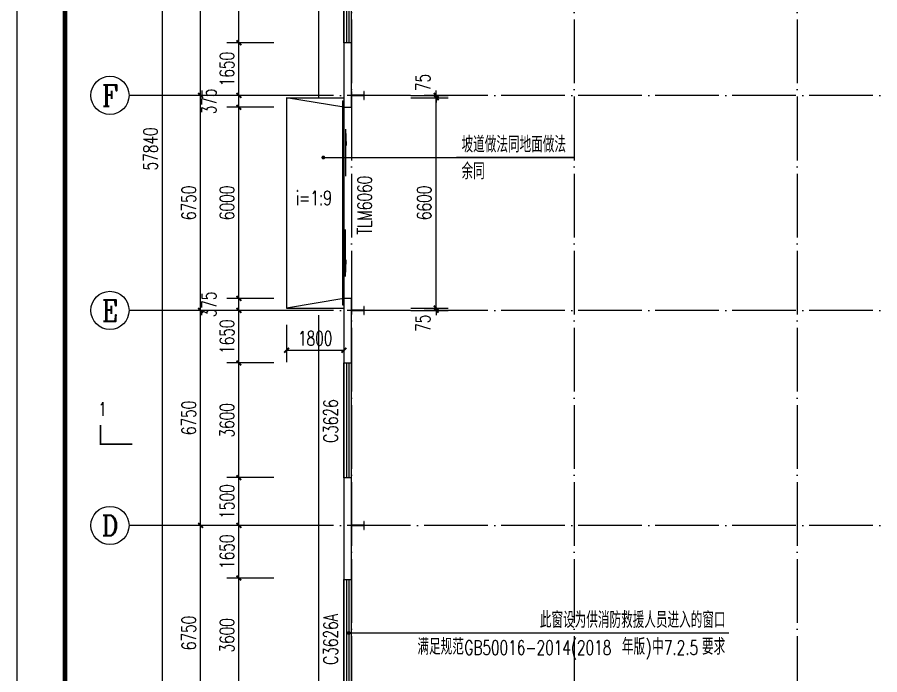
# Model space of a CAD drawing. Extents: x 1840316 to 2045362, y 17308253 to 17931430.
# Drawn here: x 1982362 to 2009459, y 17770513 to 17791151 of the extents above; entities that cross this region are included whole.
import ezdxf
from ezdxf.enums import TextEntityAlignment as Align

# ---------------------------------------------------------------- set-up
doc = ezdxf.new("R2010")
doc.units = 0
doc.header["$LTSCALE"] = 1000
doc.header["$MEASUREMENT"] = 0
doc.linetypes.add('DOTE', pattern=[2.42, 2, -0.2, 0.02, -0.2])
doc.layers.get('Defpoints').update_dxf_attribs({"color": 250})
for name, color, linetype in [('AXIS_TEXT', 7, 'Continuous'), ('AXIS_内部', 151, 'Continuous'), ('AXIS_外部', 171, 'Continuous'), ('COLUMN', 2, 'Continuous'), ('DIM_LEAD', 145, 'Continuous'), ('DIM_SYMB', 165, 'Continuous'), ('DOTE', 1, 'DOTE'), ('GROUND', 150, 'Continuous'), ('PUB_TEXT', 7, 'Continuous'), ('TK', 4, 'Continuous'), ('WALL-PARAPET', 6, 'Continuous'), ('WINDOW', 140, 'Continuous'), ('WINDOW_TEXT', 7, 'Continuous'), ('节点', 40, 'Continuous')]:
    doc.layers.add(name, color=color, linetype=linetype)
doc.styles.add('_TCH_AXIS', font='COMPLEX', dxfattribs={"bigfont": 'GBCBIG'})
doc.styles.add('_TCH_DIM', font='SIMPLEX', dxfattribs={"bigfont": 'GBCBIG'})
doc.styles.add('_TCH_DIM_T3', font='SIMPLEX', dxfattribs={"width": 0.705882, "bigfont": 'GBCBIG'})
doc.styles.add('_TCH_LABEL', font='COMPLEX', dxfattribs={"bigfont": 'GBCBIG'})
doc.styles.add('_TCH_WINDOW', font='SIMPLEX', dxfattribs={"height": 3.5, "bigfont": 'GBCBIG'})
doc.styles.add('COMPLEX', font='COMPLEX')
doc.dimstyles.new('_TCH_ARCH&&150', dxfattribs={"dimtxt": 446.25, "dimasz": 150, "dimexe": 375, "dimexo": 450, "dimgap": 150, "dimtad": 1, "dimdec": 0, "dimzin": 0, "dimdsep": 46, "dimtxsty": '_TCH_DIM_T3', "dimblk": 'ARCHTICK', "dimcen": 0.09, "dimclrt": 7, "dimazin": 2, "dimtfac": 1, "dimtdec": 0, "dimtix": 1, "dimtmove": 2, "dimatfit": 3, "dimfxl": 0, "dimtolj": 1, "dimtzin": 0, "dimarcsym": 0})

# ---------------------------------------------------------------- blocks, each defined once
blk = doc.blocks.new('A$C3ACC4A1C')
at = {"layer": 'COLUMN'}
h = blk.add_hatch(color=256, dxfattribs=at)
h.paths.add_polyline_path([(125, 400), (0, 400), (0, 388), (120, 388), (120, 200), (125, 200)])
h.paths.add_polyline_path([(250, 400), (125, 400), (125, 200), (130, 200), (130, 388), (250, 388)])
h.paths.add_polyline_path([(250, 12), (130, 12), (130, 200), (125, 200), (125, 0), (250, 0)])
h.paths.add_polyline_path([(125, 200), (120, 200), (120, 12), (0, 12), (0, 0), (125, 0)])
blk.add_lwpolyline([(0, 0), (0, 12), (120, 12), (120, 388), (0, 388), (0, 400), (250, 400), (250, 388), (130, 388), (130, 12), (250, 12), (250, 0)], close=True, dxfattribs=at)
blk = doc.blocks.new('GeYuanFrame_67757216', base_point=(18.76, 4.34))
at = {"layer": 'TK'}
blk.add_lwpolyline([(18.76, 424.34), (686.76, 424.34), (686.76, 4.34), (18.76, 4.34), (18.76, 424.34)], dxfattribs=at)
at = {"layer": 'TK', "const_width": 1}
blk.add_lwpolyline([(676.76, 414.34), (43.76, 414.34), (43.76, 14.34), (676.76, 14.34)], close=True, dxfattribs=at)
blk = doc.blocks.new('_ArchTick')
at = {"color": 0, "linetype": 'ByBlock', "const_width": 0.4}
blk.add_lwpolyline([(-0.5, -0.5), (0.5, 0.5)], dxfattribs=at)
blk = doc.blocks.new('*D109')
at = {"layer": 'AXIS_内部', "color": 0, "lineweight": -2}
for p, q in [((1994722, 17788699), (1995897, 17788699)), ((1995522, 17788699), (1995522, 17788849)), ((1995522, 17788624), (1995522, 17788699)), ((1994722, 17788624), (1995897, 17788624)), ((1995522, 17788624), (1995522, 17788474))]:
    blk.add_line(p, q, dxfattribs=at)
at = {"layer": 'Defpoints', "color": 0}
for p in [(1994272, 17788699), (1995522, 17788699), (1994272, 17788624)]:
    blk.add_point(p, dxfattribs=at)
at = {"layer": 'AXIS_内部', "color": 0, "lineweight": -2, "xscale": 150, "yscale": 150, "zscale": 150}
for p, rotation in [((1995522, 17788699), 270), ((1995522, 17788624), 90)]:
    blk.add_blockref('_ArchTick', p, dxfattribs=dict(at, rotation=rotation))
at = {"layer": 'AXIS_内部', "color": 7, "insert": (1995109, 17789104), "char_height": 446.2, "attachment_point": 5, "rotation": 90, "style": '_TCH_DIM_T3'}
blk.add_mtext('\\A1;75', dxfattribs=at)
blk = doc.blocks.new('*D110')
at = {"layer": 'AXIS_内部', "color": 0, "lineweight": -2}
for p, q in [((1994722, 17788624), (1995897, 17788624)), ((1995522, 17782024), (1995522, 17788624)), ((1994722, 17782024), (1995897, 17782024))]:
    blk.add_line(p, q, dxfattribs=at)
at = {"layer": 'Defpoints', "color": 0}
for p in [(1994272, 17788624), (1995522, 17788624), (1994272, 17782024)]:
    blk.add_point(p, dxfattribs=at)
at = {"layer": 'AXIS_内部', "color": 0, "lineweight": -2, "xscale": 150, "yscale": 150, "zscale": 150}
for p, rotation in [((1995522, 17788624), 90), ((1995522, 17782024), 270)]:
    blk.add_blockref('_ArchTick', p, dxfattribs=dict(at, rotation=rotation))
at = {"layer": 'AXIS_内部', "color": 7, "insert": (1995148, 17785324), "char_height": 446.2, "attachment_point": 5, "rotation": 90, "style": '_TCH_DIM_T3'}
blk.add_mtext('\\A1;6600', dxfattribs=at)
blk = doc.blocks.new('*D111')
at = {"layer": 'AXIS_内部', "color": 0, "lineweight": -2}
for p, q in [((1994722, 17782024), (1995897, 17782024)), ((1994722, 17781949), (1995897, 17781949)), ((1995522, 17782024), (1995522, 17782174)), ((1995522, 17781949), (1995522, 17782024)), ((1995522, 17781949), (1995522, 17781799))]:
    blk.add_line(p, q, dxfattribs=at)
at = {"layer": 'Defpoints', "color": 0}
for p in [(1994272, 17782024), (1994272, 17781949), (1995522, 17782024)]:
    blk.add_point(p, dxfattribs=at)
at = {"layer": 'AXIS_内部', "color": 0, "lineweight": -2, "xscale": 150, "yscale": 150, "zscale": 150}
for p, rotation in [((1995522, 17782024), 270), ((1995522, 17781949), 90)]:
    blk.add_blockref('_ArchTick', p, dxfattribs=dict(at, rotation=rotation))
at = {"layer": 'AXIS_内部', "color": 7, "insert": (1995109, 17781544), "char_height": 446.2, "attachment_point": 5, "rotation": 90, "style": '_TCH_DIM_T3'}
blk.add_mtext('\\A1;75', dxfattribs=at)
blk = doc.blocks.new('*D165')
at = {"layer": 'AXIS_内部', "color": 0, "lineweight": -2}
for p, q in [((1990822, 17781499), (1990822, 17780324)), ((1992622, 17781499), (1992622, 17780324)), ((1990822, 17780699), (1992622, 17780699))]:
    blk.add_line(p, q, dxfattribs=at)
at = {"layer": 'Defpoints', "color": 0}
for p in [(1990822, 17781949), (1992622, 17781949), (1992622, 17780699)]:
    blk.add_point(p, dxfattribs=at)
at = {"layer": 'AXIS_内部', "color": 0, "lineweight": -2, "xscale": 150, "yscale": 150, "zscale": 150, "rotation": 180}
blk.add_blockref('_ArchTick', (1990822, 17780699), dxfattribs=at)
at = {"layer": 'AXIS_内部', "color": 0, "lineweight": -2, "xscale": 150, "yscale": 150, "zscale": 150}
blk.add_blockref('_ArchTick', (1992622, 17780699), dxfattribs=at)
at = {"layer": 'AXIS_内部', "color": 7, "insert": (1991722, 17781072), "char_height": 446.2, "attachment_point": 5, "style": '_TCH_DIM_T3'}
blk.add_mtext('\\A1;1800', dxfattribs=at)
blk = doc.blocks.new('*D174')
at = {"layer": 'AXIS_内部', "color": 0, "lineweight": -2}
for p, q in [((1990424, 17773549), (1988949, 17773549)), ((1989324, 17769949), (1989324, 17773549)), ((1990424, 17769949), (1988949, 17769949))]:
    blk.add_line(p, q, dxfattribs=at)
at = {"layer": 'Defpoints', "color": 0}
for p in [(1989324, 17773549), (1990874, 17773549), (1990874, 17769949)]:
    blk.add_point(p, dxfattribs=at)
at = {"layer": 'AXIS_内部', "color": 0, "lineweight": -2, "xscale": 150, "yscale": 150, "zscale": 150}
for p, rotation in [((1989324, 17773549), 90), ((1989324, 17769949), 270)]:
    blk.add_blockref('_ArchTick', p, dxfattribs=dict(at, rotation=rotation))
at = {"layer": 'AXIS_内部', "color": 7, "insert": (1988950, 17771749), "char_height": 446.2, "attachment_point": 5, "rotation": 90, "style": '_TCH_DIM_T3'}
blk.add_mtext('\\A1;3600', dxfattribs=at)
blk = doc.blocks.new('*D175')
at = {"layer": 'AXIS_内部', "color": 0, "lineweight": -2}
for p, q in [((1990424, 17775199), (1988949, 17775199)), ((1989324, 17773549), (1989324, 17775199)), ((1990424, 17773549), (1988949, 17773549))]:
    blk.add_line(p, q, dxfattribs=at)
at = {"layer": 'Defpoints', "color": 0}
for p in [(1989324, 17775199), (1990874, 17775199), (1990874, 17773549)]:
    blk.add_point(p, dxfattribs=at)
at = {"layer": 'AXIS_内部', "color": 0, "lineweight": -2, "xscale": 150, "yscale": 150, "zscale": 150}
for p, rotation in [((1989324, 17775199), 90), ((1989324, 17773549), 270)]:
    blk.add_blockref('_ArchTick', p, dxfattribs=dict(at, rotation=rotation))
at = {"layer": 'AXIS_内部', "color": 7, "insert": (1988950, 17774374), "char_height": 446.2, "attachment_point": 5, "rotation": 90, "style": '_TCH_DIM_T3'}
blk.add_mtext('\\A1;1650', dxfattribs=at)
blk = doc.blocks.new('*D176')
at = {"layer": 'AXIS_内部', "color": 0, "lineweight": -2}
for p, q in [((1990424, 17776699), (1988949, 17776699)), ((1989324, 17775199), (1989324, 17776699)), ((1990424, 17775199), (1988949, 17775199))]:
    blk.add_line(p, q, dxfattribs=at)
at = {"layer": 'Defpoints', "color": 0}
for p in [(1989324, 17776699), (1990874, 17776699), (1990874, 17775199)]:
    blk.add_point(p, dxfattribs=at)
at = {"layer": 'AXIS_内部', "color": 0, "lineweight": -2, "xscale": 150, "yscale": 150, "zscale": 150}
for p, rotation in [((1989324, 17776699), 90), ((1989324, 17775199), 270)]:
    blk.add_blockref('_ArchTick', p, dxfattribs=dict(at, rotation=rotation))
at = {"layer": 'AXIS_内部', "color": 7, "insert": (1988950, 17775949), "char_height": 446.2, "attachment_point": 5, "rotation": 90, "style": '_TCH_DIM_T3'}
blk.add_mtext('\\A1;1500', dxfattribs=at)
blk = doc.blocks.new('*D177')
at = {"layer": 'AXIS_内部', "color": 0, "lineweight": -2}
for p, q in [((1990424, 17780299), (1988949, 17780299)), ((1989324, 17776699), (1989324, 17780299)), ((1990424, 17776699), (1988949, 17776699))]:
    blk.add_line(p, q, dxfattribs=at)
at = {"layer": 'Defpoints', "color": 0}
for p in [(1989324, 17780299), (1990874, 17780299), (1990874, 17776699)]:
    blk.add_point(p, dxfattribs=at)
at = {"layer": 'AXIS_内部', "color": 0, "lineweight": -2, "xscale": 150, "yscale": 150, "zscale": 150}
for p, rotation in [((1989324, 17780299), 90), ((1989324, 17776699), 270)]:
    blk.add_blockref('_ArchTick', p, dxfattribs=dict(at, rotation=rotation))
at = {"layer": 'AXIS_内部', "color": 7, "insert": (1988950, 17778499), "char_height": 446.2, "attachment_point": 5, "rotation": 90, "style": '_TCH_DIM_T3'}
blk.add_mtext('\\A1;3600', dxfattribs=at)
blk = doc.blocks.new('*D178')
at = {"layer": 'AXIS_内部', "color": 0, "lineweight": -2}
for p, q in [((1990424, 17781949), (1988949, 17781949)), ((1989324, 17780299), (1989324, 17781949)), ((1990424, 17780299), (1988949, 17780299))]:
    blk.add_line(p, q, dxfattribs=at)
at = {"layer": 'Defpoints', "color": 0}
for p in [(1989324, 17781949), (1990874, 17781949), (1990874, 17780299)]:
    blk.add_point(p, dxfattribs=at)
at = {"layer": 'AXIS_内部', "color": 0, "lineweight": -2, "xscale": 150, "yscale": 150, "zscale": 150}
for p, rotation in [((1989324, 17781949), 90), ((1989324, 17780299), 270)]:
    blk.add_blockref('_ArchTick', p, dxfattribs=dict(at, rotation=rotation))
at = {"layer": 'AXIS_内部', "color": 7, "insert": (1988950, 17781124), "char_height": 446.2, "attachment_point": 5, "rotation": 90, "style": '_TCH_DIM_T3'}
blk.add_mtext('\\A1;1650', dxfattribs=at)
blk = doc.blocks.new('*D179')
at = {"layer": 'AXIS_内部', "color": 0, "lineweight": -2}
for p, q in [((1990424, 17782324), (1988949, 17782324)), ((1989324, 17781949), (1989324, 17782324)), ((1990424, 17781949), (1988949, 17781949))]:
    blk.add_line(p, q, dxfattribs=at)
at = {"layer": 'Defpoints', "color": 0}
for p in [(1989324, 17782324), (1990874, 17782324), (1990874, 17781949)]:
    blk.add_point(p, dxfattribs=at)
at = {"layer": 'AXIS_内部', "color": 0, "lineweight": -2, "xscale": 150, "yscale": 150, "zscale": 150}
for p, rotation in [((1989324, 17782324), 90), ((1989324, 17781949), 270)]:
    blk.add_blockref('_ArchTick', p, dxfattribs=dict(at, rotation=rotation))
at = {"layer": 'AXIS_内部', "color": 7, "insert": (1988386, 17782136), "char_height": 446.2, "attachment_point": 5, "rotation": 90, "style": '_TCH_DIM_T3'}
blk.add_mtext('\\A1;375', dxfattribs=at)
blk = doc.blocks.new('*D180')
at = {"layer": 'AXIS_内部', "color": 0, "lineweight": -2}
for p, q in [((1990424, 17788324), (1988949, 17788324)), ((1989324, 17782324), (1989324, 17788324)), ((1990424, 17782324), (1988949, 17782324))]:
    blk.add_line(p, q, dxfattribs=at)
at = {"layer": 'Defpoints', "color": 0}
for p in [(1989324, 17788324), (1990874, 17788324), (1990874, 17782324)]:
    blk.add_point(p, dxfattribs=at)
at = {"layer": 'AXIS_内部', "color": 0, "lineweight": -2, "xscale": 150, "yscale": 150, "zscale": 150}
for p, rotation in [((1989324, 17788324), 90), ((1989324, 17782324), 270)]:
    blk.add_blockref('_ArchTick', p, dxfattribs=dict(at, rotation=rotation))
at = {"layer": 'AXIS_内部', "color": 7, "insert": (1988950, 17785324), "char_height": 446.2, "attachment_point": 5, "rotation": 90, "style": '_TCH_DIM_T3'}
blk.add_mtext('\\A1;6000', dxfattribs=at)
blk = doc.blocks.new('*D181')
at = {"layer": 'AXIS_内部', "color": 0, "lineweight": -2}
for p, q in [((1990424, 17788699), (1988949, 17788699)), ((1989324, 17788324), (1989324, 17788699)), ((1990424, 17788324), (1988949, 17788324))]:
    blk.add_line(p, q, dxfattribs=at)
at = {"layer": 'Defpoints', "color": 0}
for p in [(1989324, 17788699), (1990874, 17788699), (1990874, 17788324)]:
    blk.add_point(p, dxfattribs=at)
at = {"layer": 'AXIS_内部', "color": 0, "lineweight": -2, "xscale": 150, "yscale": 150, "zscale": 150}
for p, rotation in [((1989324, 17788699), 90), ((1989324, 17788324), 270)]:
    blk.add_blockref('_ArchTick', p, dxfattribs=dict(at, rotation=rotation))
at = {"layer": 'AXIS_内部', "color": 7, "insert": (1988386, 17788511), "char_height": 446.2, "attachment_point": 5, "rotation": 90, "style": '_TCH_DIM_T3'}
blk.add_mtext('\\A1;375', dxfattribs=at)
blk = doc.blocks.new('*D182')
at = {"layer": 'AXIS_内部', "color": 0, "lineweight": -2}
for p, q in [((1990424, 17790349), (1988949, 17790349)), ((1989324, 17788699), (1989324, 17790349)), ((1990424, 17788699), (1988949, 17788699))]:
    blk.add_line(p, q, dxfattribs=at)
at = {"layer": 'Defpoints', "color": 0}
for p in [(1989324, 17790349), (1990874, 17790349), (1990874, 17788699)]:
    blk.add_point(p, dxfattribs=at)
at = {"layer": 'AXIS_内部', "color": 0, "lineweight": -2, "xscale": 150, "yscale": 150, "zscale": 150}
for p, rotation in [((1989324, 17790349), 90), ((1989324, 17788699), 270)]:
    blk.add_blockref('_ArchTick', p, dxfattribs=dict(at, rotation=rotation))
at = {"layer": 'AXIS_内部', "color": 7, "insert": (1988950, 17789524), "char_height": 446.2, "attachment_point": 5, "rotation": 90, "style": '_TCH_DIM_T3'}
blk.add_mtext('\\A1;1650', dxfattribs=at)
blk = doc.blocks.new('*D183')
at = {"layer": 'AXIS_内部', "color": 0, "lineweight": -2}
for p, q in [((1990424, 17793949), (1988949, 17793949)), ((1989324, 17790349), (1989324, 17793949)), ((1990424, 17790349), (1988949, 17790349))]:
    blk.add_line(p, q, dxfattribs=at)
at = {"layer": 'Defpoints', "color": 0}
for p in [(1989324, 17793949), (1990874, 17793949), (1990874, 17790349)]:
    blk.add_point(p, dxfattribs=at)
at = {"layer": 'AXIS_内部', "color": 0, "lineweight": -2, "xscale": 150, "yscale": 150, "zscale": 150}
for p, rotation in [((1989324, 17793949), 90), ((1989324, 17790349), 270)]:
    blk.add_blockref('_ArchTick', p, dxfattribs=dict(at, rotation=rotation))
at = {"layer": 'AXIS_内部', "color": 7, "insert": (1988950, 17792149), "char_height": 446.2, "attachment_point": 5, "rotation": 90, "style": '_TCH_DIM_T3'}
blk.add_mtext('\\A1;3600', dxfattribs=at)
blk = doc.blocks.new('*D361')
at = {"layer": 'AXIS_外部', "color": 0, "lineweight": -2}
for p, q in [((1991424, 17775199), (1987749, 17775199)), ((1988124, 17768449), (1988124, 17775199)), ((1991424, 17768449), (1987749, 17768449))]:
    blk.add_line(p, q, dxfattribs=at)
at = {"layer": 'Defpoints', "color": 0}
for p in [(1988124, 17775199), (1991874, 17775199), (1991874, 17768449)]:
    blk.add_point(p, dxfattribs=at)
at = {"layer": 'AXIS_外部', "color": 0, "lineweight": -2, "xscale": 150, "yscale": 150, "zscale": 150}
for p, rotation in [((1988124, 17775199), 90), ((1988124, 17768449), 270)]:
    blk.add_blockref('_ArchTick', p, dxfattribs=dict(at, rotation=rotation))
at = {"layer": 'AXIS_外部', "color": 7, "insert": (1987750, 17771824), "char_height": 446.2, "attachment_point": 5, "rotation": 90, "style": '_TCH_DIM_T3'}
blk.add_mtext('\\A1;6750', dxfattribs=at)
blk = doc.blocks.new('*D362')
at = {"layer": 'AXIS_外部', "color": 0, "lineweight": -2}
for p, q in [((1991424, 17781949), (1987749, 17781949)), ((1988124, 17775199), (1988124, 17781949)), ((1991424, 17775199), (1987749, 17775199))]:
    blk.add_line(p, q, dxfattribs=at)
at = {"layer": 'Defpoints', "color": 0}
for p in [(1988124, 17781949), (1991874, 17781949), (1991874, 17775199)]:
    blk.add_point(p, dxfattribs=at)
at = {"layer": 'AXIS_外部', "color": 0, "lineweight": -2, "xscale": 150, "yscale": 150, "zscale": 150}
for p, rotation in [((1988124, 17781949), 90), ((1988124, 17775199), 270)]:
    blk.add_blockref('_ArchTick', p, dxfattribs=dict(at, rotation=rotation))
at = {"layer": 'AXIS_外部', "color": 7, "insert": (1987750, 17778574), "char_height": 446.2, "attachment_point": 5, "rotation": 90, "style": '_TCH_DIM_T3'}
blk.add_mtext('\\A1;6750', dxfattribs=at)
blk = doc.blocks.new('*D363')
at = {"layer": 'AXIS_外部', "color": 0, "lineweight": -2}
for p, q in [((1991424, 17788699), (1987749, 17788699)), ((1988124, 17781949), (1988124, 17788699)), ((1991424, 17781949), (1987749, 17781949))]:
    blk.add_line(p, q, dxfattribs=at)
at = {"layer": 'Defpoints', "color": 0}
for p in [(1988124, 17788699), (1991874, 17788699), (1991874, 17781949)]:
    blk.add_point(p, dxfattribs=at)
at = {"layer": 'AXIS_外部', "color": 0, "lineweight": -2, "xscale": 150, "yscale": 150, "zscale": 150}
for p, rotation in [((1988124, 17788699), 90), ((1988124, 17781949), 270)]:
    blk.add_blockref('_ArchTick', p, dxfattribs=dict(at, rotation=rotation))
at = {"layer": 'AXIS_外部', "color": 7, "insert": (1987750, 17785324), "char_height": 446.2, "attachment_point": 5, "rotation": 90, "style": '_TCH_DIM_T3'}
blk.add_mtext('\\A1;6750', dxfattribs=at)
blk = doc.blocks.new('*D364')
at = {"layer": 'AXIS_外部', "color": 0, "lineweight": -2}
for p, q in [((1991424, 17795449), (1987749, 17795449)), ((1988124, 17788699), (1988124, 17795449)), ((1991424, 17788699), (1987749, 17788699))]:
    blk.add_line(p, q, dxfattribs=at)
at = {"layer": 'Defpoints', "color": 0}
for p in [(1988124, 17795449), (1991874, 17795449), (1991874, 17788699)]:
    blk.add_point(p, dxfattribs=at)
at = {"layer": 'AXIS_外部', "color": 0, "lineweight": -2, "xscale": 150, "yscale": 150, "zscale": 150}
for p, rotation in [((1988124, 17795449), 90), ((1988124, 17788699), 270)]:
    blk.add_blockref('_ArchTick', p, dxfattribs=dict(at, rotation=rotation))
at = {"layer": 'AXIS_外部', "color": 7, "insert": (1987750, 17792074), "char_height": 446.2, "attachment_point": 5, "rotation": 90, "style": '_TCH_DIM_T3'}
blk.add_mtext('\\A1;6750', dxfattribs=at)
blk = doc.blocks.new('*D369')
at = {"layer": 'AXIS_外部', "color": 0, "lineweight": -2}
for p, q in [((1991424, 17815939), (1986549, 17815939)), ((1986924, 17758099), (1986924, 17815939)), ((1991424, 17758099), (1986549, 17758099))]:
    blk.add_line(p, q, dxfattribs=at)
at = {"layer": 'Defpoints', "color": 0}
for p in [(1986924, 17815939), (1991874, 17815939), (1991874, 17758099)]:
    blk.add_point(p, dxfattribs=at)
at = {"layer": 'AXIS_外部', "color": 0, "lineweight": -2, "xscale": 150, "yscale": 150, "zscale": 150}
for p, rotation in [((1986924, 17815939), 90), ((1986924, 17758099), 270)]:
    blk.add_blockref('_ArchTick', p, dxfattribs=dict(at, rotation=rotation))
at = {"layer": 'AXIS_外部', "color": 7, "insert": (1986550, 17787019), "char_height": 446.2, "attachment_point": 5, "rotation": 90, "style": '_TCH_DIM_T3'}
blk.add_mtext('\\A1;57840', dxfattribs=at)
blk = doc.blocks.new('$WINLIB2D$00000001')
for p, q in [((-0.5, 0.5), (0.5, 0.5)), ((-0.5, 0.5), (-0.5, -0.5)), ((0.5, -0.5), (0.5, 0.5)), ((0.5, 0.1667), (-0.5, 0.1667)), ((0.5, -0.1667), (-0.5, -0.1667)), ((-0.5, -0.5), (0.5, -0.5))]:
    blk.add_line(p, q)
blk = doc.blocks.new('_AXISO')
blk.add_circle((0, 0), 0.5)
at = {"layer": 'AXIS_TEXT', "style": 'COMPLEX', "width": 1.041667}
blk.add_attdef('A', text='', height=0.56, dxfattribs=at).set_placement((-0.25, -0.28), (0.25, -0.28), align=Align.FIT)
blk = doc.blocks.new('$DorLib2D$00000130')
at = {"color": 0, "linetype": 'Continuous'}
for p, q in [((-0.5333, 0.6601), (-0.5333, 0.5127)), ((0, 0.6601), (-0.5333, 0.6601)), ((0, 0.5127), (0, 0.6601)), ((0.5333, 0.6601), (0, 0.6601)), ((0.5333, 0.6601), (0.5333, 0.5127)), ((0, 0.5127), (-0.5333, 0.5127)), ((0.5333, 0.5127), (0, 0.5127)), ((-0.3853, 0.2694), (-0.1396, 0.2694)), ((-0.3853, 0.2694), (-0.2999, 0.2144)), ((-0.2999, 0.2144), (-0.2999, 0.2694)), ((0.3853, 0.2694), (0.1396, 0.2694)), ((0.2999, 0.2144), (0.2999, 0.2694)), ((0.3853, 0.2694), (0.2999, 0.2144))]:
    blk.add_line(p, q, dxfattribs=at)

msp = doc.modelspace()

# ---------------------------------------------------------------- linework, layer by layer
at = {"layer": 'AXIS_外部'}
for p, q in [((1991873.6, 17788698.7), (1985873.6, 17788698.7)), ((1991873.6, 17781948.7), (1985873.6, 17781948.7)), ((1991873.6, 17775198.7), (1985873.6, 17775198.7))]:
    msp.add_line(p, q, dxfattribs=at)
at = {"layer": 'DIM_LEAD'}
for p, q in [((1991979, 17786748.7), (1999861.6, 17786748.7)), ((1999861.6, 17786748.7), (1996162.3, 17786748.7)), ((1992781.6, 17771823.7), (1996055.1, 17771823.7)), ((1996055.1, 17771823.7), (2004713.4, 17771823.7))]:
    msp.add_line(p, q, dxfattribs=at)
at = {"layer": 'DIM_LEAD', "const_width": 60}
for points in [[(1991949, 17786748.7, 1), (1992009, 17786748.7, 1)], [(1992751.6, 17771823.7, 1), (1992811.6, 17771823.7, 1)]]:
    msp.add_lwpolyline(points, format="xyb", close=True, dxfattribs=at)
at = {"layer": 'DIM_SYMB'}
msp.add_lwpolyline([(1992427.9, 17785098.7, 0, 0, 0), (1991415.1, 17785098.7, 120, 0, 0), (1990965.1, 17785098.7, 0, 0, 0)], format="xyseb", dxfattribs=at)
at = {"layer": 'DOTE'}
for p, q in [((1992861.6, 17817698.7), (1992861.6, 17753265.1)), ((1999861.6, 17817698.7), (1999861.6, 17753265.1)), ((2006861.6, 17817698.7), (2006861.6, 17753265.1)), ((2035861.6, 17788698.7), (1991873.6, 17788698.7)), ((2035861.6, 17781948.7), (1991873.6, 17781948.7)), ((2035861.6, 17775198.7), (1991873.6, 17775198.7))]:
    msp.add_line(p, q, dxfattribs=at)
at = {"layer": 'GROUND'}
for p, q in [((1991821.6, 17802048.7), (1991821.6, 17788623.7)), ((1992621.6, 17802048.7), (1992621.6, 17788848.7)), ((1990821.6, 17788623.7), (1990821.6, 17782023.7)), ((1990821.6, 17788623.7), (1992621.6, 17788623.7)), ((1992621.6, 17788323.7), (1990821.6, 17788623.7)), ((1992621.6, 17788623.7), (1992621.6, 17782023.7)), ((1992621.6, 17782323.7), (1990821.6, 17782023.7)), ((1990821.6, 17782023.7), (1992621.6, 17782023.7)), ((1991821.6, 17781798.7), (1991821.6, 17768373.7)), ((1992621.6, 17781798.7), (1992621.6, 17768598.7))]:
    msp.add_line(p, q, dxfattribs=at)
at = {"layer": 'WALL-PARAPET'}
for p, q in [((1992861.6, 17790348.7), (1992621.6, 17790348.7)), ((1992621.6, 17790348.7), (1992621.6, 17788323.7)), ((1992861.6, 17788323.7), (1992861.6, 17790348.7)), ((1992621.6, 17788323.7), (1992861.6, 17788323.7)), ((1992861.6, 17782323.7), (1992621.6, 17782323.7)), ((1992621.6, 17782323.7), (1992621.6, 17780298.7)), ((1992861.6, 17780298.7), (1992861.6, 17782323.7)), ((1992621.6, 17780298.7), (1992861.6, 17780298.7)), ((1992861.6, 17776698.7), (1992621.6, 17776698.7)), ((1992621.6, 17776698.7), (1992621.6, 17773503.7)), ((1992861.6, 17773503.7), (1992861.6, 17776698.7)), ((1992621.6, 17773503.7), (1992861.6, 17773503.7))]:
    msp.add_line(p, q, dxfattribs=at)
at = {"layer": '节点', "const_width": 50}
msp.add_lwpolyline([(1985978.3, 17777752.9), (1984978.3, 17777752.9), (1984978.3, 17778352.9)], dxfattribs=at)

# ---------------------------------------------------------------- block references
at = {"xscale": 150, "yscale": 150, "zscale": 150, "rotation": 270}
msp.add_blockref('GeYuanFrame_67757216', (1982361.6, 17831486), dxfattribs=at)
at = {"layer": 'AXIS_外部'}
ref = msp.add_blockref('_AXISO', (1985273.6, 17788698.7), dxfattribs=dict(at, xscale=1200, yscale=1200, zscale=1200))
ref.add_attrib('A', 'F', dxfattribs={"layer": 'AXIS_TEXT', "height": 668.2, "style": '_TCH_AXIS'}).set_placement((1985019.1, 17788364.6), (1985528.1, 17788364.6), align=Align.FIT)
ref = msp.add_blockref('_AXISO', (1985273.6, 17781948.7), dxfattribs=dict(at, xscale=1200, yscale=1200, zscale=1200))
ref.add_attrib('A', 'E', dxfattribs={"layer": 'AXIS_TEXT', "height": 668.2, "style": '_TCH_AXIS'}).set_placement((1985019.1, 17781614.6), (1985528.1, 17781614.6), align=Align.FIT)
ref = msp.add_blockref('_AXISO', (1985273.6, 17775198.7), dxfattribs=dict(at, xscale=1200, yscale=1200, zscale=1200))
ref.add_attrib('A', 'D', dxfattribs={"layer": 'AXIS_TEXT', "height": 652.9, "style": '_TCH_AXIS'}).set_placement((1985009.3, 17774872.2), (1985537.9, 17774872.2), align=Align.FIT)
at = {"layer": 'COLUMN', "xscale": -1, "rotation": 90}
for p in [(1993261.6, 17788823.7), (1993261.6, 17782073.7), (1993261.6, 17775323.7)]:
    msp.add_blockref('A$C3ACC4A1C', p, dxfattribs=at)
at = {"layer": 'WINDOW'}
ref = msp.add_blockref('$WINLIB2D$00000001', (1992741.6, 17792148.7), dxfattribs=dict(at, xscale=3600.000000003725, yscale=-240, zscale=3600.000000003725, rotation=90.00000000000632))
ref.add_attrib('A', 'C3626', (1992432.2, 17791443.7), dxfattribs={"layer": 'WINDOW_TEXT', "height": 446.25, "rotation": 90, "style": '_TCH_WINDOW', "width": 0.705882})
ref = msp.add_blockref('$DorLib2D$00000130', (1992741.6, 17785323.7), dxfattribs=dict(at, xscale=6000, yscale=240, zscale=6000, rotation=90.00000000000632))
ref.add_attrib('A', 'TLM6060', (1993497.2, 17784326.2), dxfattribs={"layer": 'WINDOW_TEXT', "height": 446.25, "rotation": 90, "style": '_TCH_WINDOW', "width": 0.705882})
ref = msp.add_blockref('$WINLIB2D$00000001', (1992741.6, 17778498.7), dxfattribs=dict(at, xscale=3600.000000003725, yscale=-240, zscale=3600.000000003725, rotation=90.00000000000632))
ref.add_attrib('A', 'C3626', (1992432.2, 17777793.7), dxfattribs={"layer": 'WINDOW_TEXT', "height": 446.25, "rotation": 90, "style": '_TCH_WINDOW', "width": 0.705882})
ref = msp.add_blockref('$WINLIB2D$00000001', (1992741.6, 17771703.7), dxfattribs=dict(at, xscale=3600.000000003725, yscale=-240, zscale=3600.000000003725, rotation=90.00000000000632))
ref.add_attrib('A', 'C3626A', (1992432.2, 17770826.2), dxfattribs={"layer": 'WINDOW_TEXT', "height": 446.25, "rotation": 90, "style": '_TCH_WINDOW', "width": 0.705882})

# ---------------------------------------------------------------- texts
at = {"layer": 'PUB_TEXT', "style": '_TCH_DIM'}
for s, height, p in [('坡道做法同地面做法', 506.38, (1996319.8, 17786906.2)), ('余同', 506.38, (1996319.8, 17786066.2)), ('此窗设为供消防救援人员进入的窗口', 506.383, (1998780.9, 17771981.2)), ('满足规范', 506.38, (1994934.2, 17771141.2)), ('年版', 506.38, (2001358.7, 17771141.2)), ('中', 506.4, (2002305.9, 17771141.2)), ('要求', 506.38, (2003874.6, 17771141.2))]:
    msp.add_text(s, height=height, dxfattribs=at).set_placement(p)
at = {"layer": 'PUB_TEXT', "style": '_TCH_DIM', "width": 0.705882}
msp.add_text('i=1:9', height=446.25, rotation=360, dxfattribs=at).set_placement((1991111.5, 17785256.2))
at = {"layer": 'PUB_TEXT', "width": 0.705882}
for s, height, style, p in [('1', 425, '_TCH_LABEL', (1984914, 17778640.4)), ('GB50016-2014(2018', 446.25, '_TCH_DIM', (1996408.7, 17771141.2)), (')', 446.2, '_TCH_DIM', (2002095.9, 17771141.2)), ('7.2.5', 446.25, '_TCH_DIM', (2002674.6, 17771141.2))]:
    msp.add_text(s, height=height, dxfattribs=dict(at, style=style)).set_placement(p)

# ---------------------------------------------------------------- dimensions: what is measured, and where the dimension line sits
at = {"layer": 'AXIS_内部'}
for p1, p2, distance, picture, middle in [((1990873.6, 17790348.7), (1990873.6, 17793948.7), 1550, '*D183', (1988950.5, 17792148.7)), ((1990873.6, 17788698.7), (1990873.6, 17790348.7), 1550, '*D182', (1988950.5, 17789523.7)), ((1994271.6, 17782023.7), (1994271.6, 17788623.7), -1250, '*D110', (1995148.5, 17785323.7)), ((1990873.6, 17782323.7), (1990873.6, 17788323.7), 1550, '*D180', (1988950.5, 17785323.7)), ((1990873.6, 17780298.7), (1990873.6, 17781948.7), 1550, '*D178', (1988950.5, 17781123.7)), ((1990821.6, 17781948.7), (1992621.6, 17781948.7), -1250, '*D165', (1991721.6, 17781071.8)), ((1990873.6, 17776698.7), (1990873.6, 17780298.7), 1550, '*D177', (1988950.5, 17778498.7)), ((1990873.6, 17775198.7), (1990873.6, 17776698.7), 1550, '*D176', (1988950.5, 17775948.7)), ((1990873.6, 17773548.7), (1990873.6, 17775198.7), 1550, '*D175', (1988950.5, 17774373.7)), ((1990873.6, 17769948.7), (1990873.6, 17773548.7), 1550, '*D174', (1988950.5, 17771748.7))]:
    dim = msp.add_aligned_dim(p1=p1, p2=p2, distance=distance, dimstyle='_TCH_ARCH&&150', dxfattribs=at)
    dim.commit()
    dim.dimension.update_dxf_attribs({"geometry": picture, "text_midpoint": middle})
for base, p1, p2, picture, middle in [((1995521.6, 17788698.7), (1994271.6, 17788623.7), (1994271.6, 17788698.7), '*D109', (1995109.1, 17789103.7)), ((1989323.6, 17788698.7), (1990873.6, 17788323.7), (1990873.6, 17788698.7), '*D181', (1988386.1, 17788511.2)), ((1989323.6, 17782323.7), (1990873.6, 17781948.7), (1990873.6, 17782323.7), '*D179', (1988386.1, 17782136.2)), ((1995521.6, 17782023.7), (1994271.6, 17781948.7), (1994271.6, 17782023.7), '*D111', (1995109.1, 17781543.7))]:
    dim = msp.add_linear_dim(base=base, p1=p1, p2=p2, angle=90, dimstyle='_TCH_ARCH&&150', dxfattribs=at)
    dim.commit()
    dim.dimension.update_dxf_attribs({"geometry": picture, "text_midpoint": middle, "dimtype": 129})
at = {"layer": 'AXIS_外部'}
for p1, p2, distance, picture, middle in [((1991873.6, 17758098.7), (1991873.6, 17815938.7), 4950, '*D369', (1986550.5, 17787018.7)), ((1991873.6, 17788698.7), (1991873.6, 17795448.7), 3750, '*D364', (1987750.5, 17792073.7)), ((1991873.6, 17781948.7), (1991873.6, 17788698.7), 3750, '*D363', (1987750.5, 17785323.7)), ((1991873.6, 17775198.7), (1991873.6, 17781948.7), 3750, '*D362', (1987750.5, 17778573.7)), ((1991873.6, 17768448.7), (1991873.6, 17775198.7), 3750, '*D361', (1987750.5, 17771823.7))]:
    dim = msp.add_aligned_dim(p1=p1, p2=p2, distance=distance, dimstyle='_TCH_ARCH&&150', dxfattribs=at)
    dim.commit()
    dim.dimension.update_dxf_attribs({"geometry": picture, "text_midpoint": middle})

doc.saveas('drawing.dxf')
